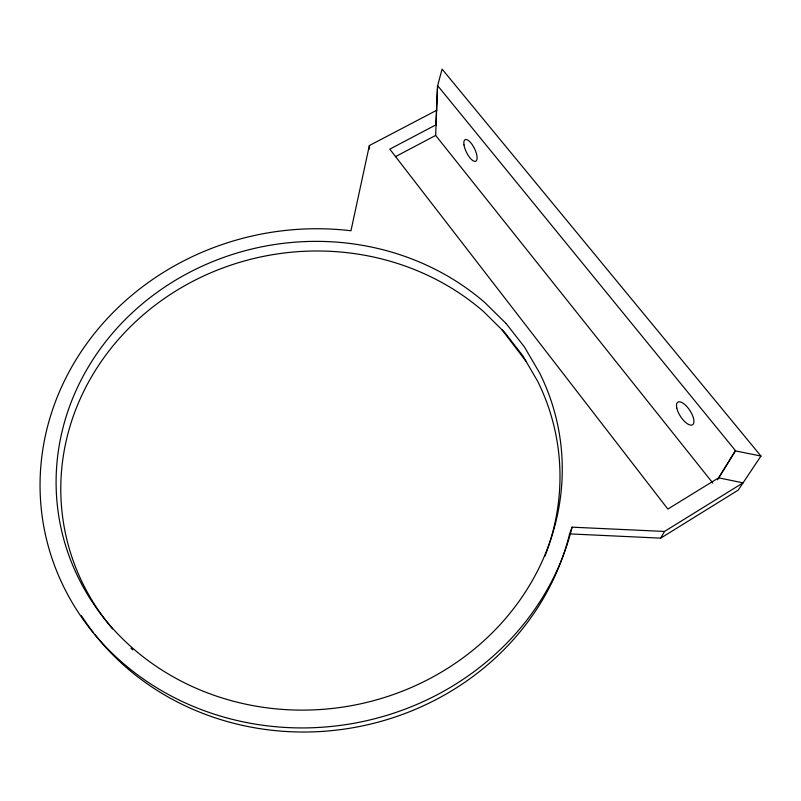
<?xml version="1.0" encoding="UTF-8"?>
<svg xmlns="http://www.w3.org/2000/svg" width="801" height="801" viewBox="0 0 801 801"><rect width="100%" height="100%" fill="white"/><g stroke="black" fill="none" stroke-linecap="round" stroke-linejoin="round"><path stroke-width="1.2" d="M435.864 124.896L437.556 86.017L442.072 69.106L760.95 456.049L738.182 490.142L660.685 538.152L569.611 533.887A266.252 246.137 -10 0 1 363.143 725.756A266.252 246.137 -10 0 1 94.888 634.562M712.82 483.053L435.664 135.429L437.556 86.017M436.885 110.188L369.351 145.552L350.968 230.758A269.997 248.951 -9.9 0 0 44.305 440.92A269.997 248.951 -9.9 0 0 255.609 724.174A269.997 248.951 -9.9 0 0 572.084 527.168L664.5 531.453L743.048 482.853L718.617 477.837L735.498 450.673L437.827 85.877M570.022 532.765L572.084 527.168M660.685 538.152L664.5 531.453M717.606 479.759L735.498 450.673M718.898 477.666L667.854 509.066L389.787 149.136L436.124 124.756M395.334 156.716L435.664 135.429M735.198 450.853L760.95 456.049M502.087 329.872L526.067 361.361M369.351 145.552L369.471 149.046M93.377 632.63A266.252 246.137 -10 0 1 81.442 615.699M544.85 556.315A250.142 231.149 -9.9 0 0 537.701 381.346L522.793 355.744L504.65 332.415L483.634 311.629A250.142 231.149 -9.9 0 0 143.99 314.212A250.142 231.149 -9.9 0 0 112.571 628.925M132.746 649.881A250.142 231.149 -9.9 0 1 130.964 648.229M506.082 323.484L484.775 302.508A253.657 233.772 -9.9 0 0 73.131 397.286A253.657 233.772 -9.9 0 0 316.485 709.746A253.657 233.772 -9.9 0 0 539.604 372.916L524.485 347.053L506.082 323.484M463.979 144.881A12.055 4.436 63.7 0 0 474.993 161.412A12.055 4.436 63.7 0 0 472.45 145.001A12.055 4.436 63.7 0 0 463.979 144.881M676.765 407.949A13.487 5.547 56.8 0 0 691.343 425.151A13.487 5.547 56.8 0 0 687.528 407.319A13.487 5.547 56.8 0 0 676.765 407.949"/></g></svg>
